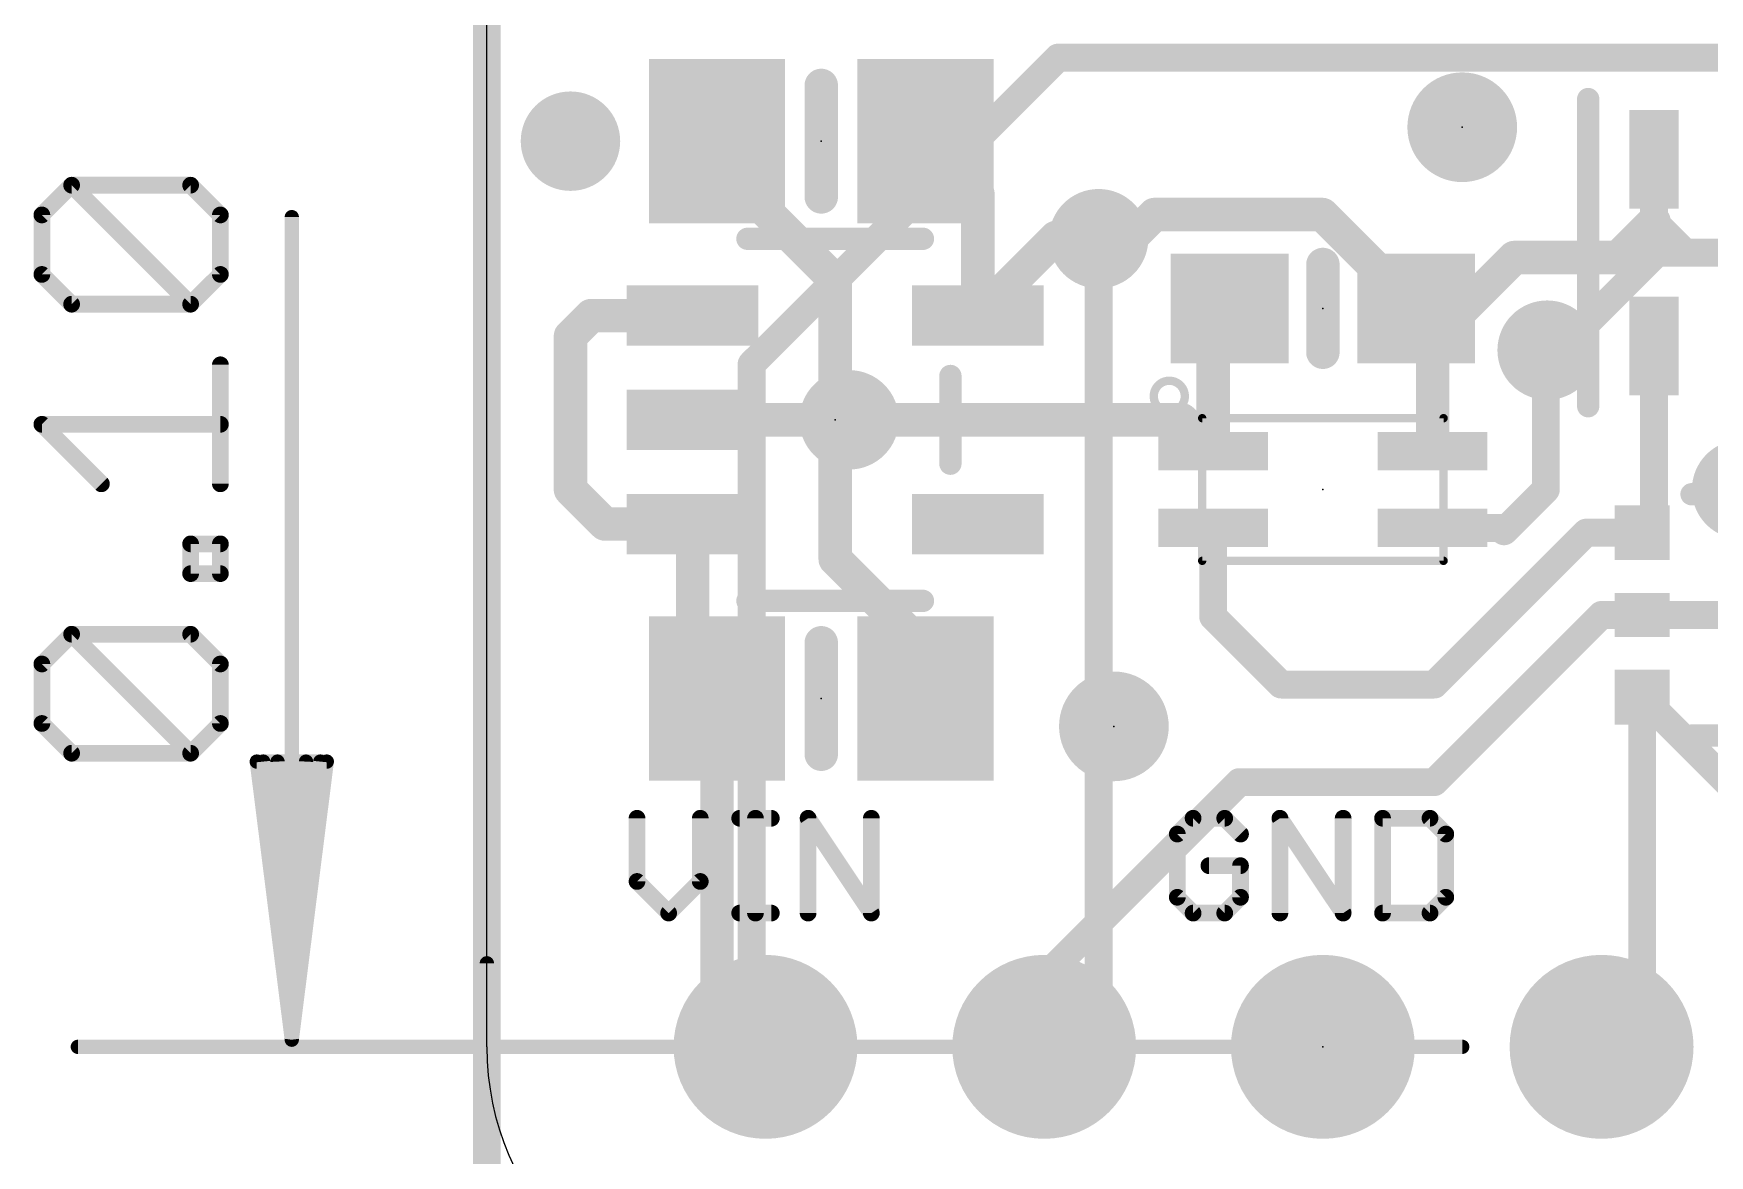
# Model space of a CAD drawing. Extents: x -5.7 to 21.7, y -5.3 to 25.5.
# Drawn here: x -4.13 to 11.14, y 1.55 to 11.78 of the extents above; entities that cross this region are included whole.
import ezdxf

# ---------------------------------------------------------------- set-up
doc = ezdxf.new("R2010")
doc.units = 0
for name, color, linetype in [('1', 12, 'CONTINUOUS'), ('16', 5, 'CONTINUOUS'), ('17', 110, 'CONTINUOUS'), ('18', 110, 'CONTINUOUS'), ('20', 53, 'CONTINUOUS'), ('21', 40, 'CONTINUOUS'), ('23', 40, 'CONTINUOUS'), ('47', 253, 'CONTINUOUS')]:
    doc.layers.add(name, color=color, linetype=linetype)

# ---------------------------------------------------------------- blocks, each defined once
blk = doc.blocks.new('RECT')
blk.add_solid([(-0.5, -0.5), (0.5, -0.5), (-0.5, 0.5), (0.5, 0.5)])
blk = doc.blocks.new('PIE')
at = {"const_width": 0.5}
blk.add_lwpolyline([(0, -0.25, 1), (0, 0.25, 1), (0, -0.25)], format="xyb", dxfattribs=at)
blk = doc.blocks.new('ROUNDP')
at = {"const_width": 0.5}
blk.add_lwpolyline([(0, -0.25, 1), (0, 0.25, 1), (0, -0.25)], format="xyb", dxfattribs=at)
blk = doc.blocks.new('ROUNDV')
at = {"const_width": 0.5}
blk.add_lwpolyline([(0, -0.25, 1), (0, 0.25, 1), (0, -0.25)], format="xyb", dxfattribs=at)

msp = doc.modelspace()

# ---------------------------------------------------------------- linework, layer by layer
at = {"layer": '1'}
for points, const_width in [([(0, 0), (0, 16.51)], 0.254), ([(2.098, 10.602), (2.098, 10.795)], 0.3048), ([(4.4751, 10.3179), (3.998, 10.795)], 0.3048), ([(3.175, 9.525), (2.098, 10.602)], 0.3048), ([(10.638, 10.063), (10.638, 10.629)], 0.254), ([(4.4751, 9.205), (4.4751, 10.3179)], 0.3048), ([(5.8646, 9.906), (6.0852, 10.1266)], 0.3048), ([(6.0852, 10.1266), (7.6144, 10.1266)], 0.3048), ([(7.6144, 10.1266), (8.47, 9.271)], 0.3048), ([(10.3096, 9.7346), (10.638, 10.063)], 0.3048), ([(10.922, 9.779), (10.638, 10.063)], 0.254), ([(4.4751, 9.205), (5.188, 9.9179)], 0.3048), ([(5.188, 9.9179), (5.588, 9.9179)], 0.3048), ([(5.5761, 9.906), (5.8646, 9.906)], 0.3048), ([(5.588, 9.9179), (5.5761, 9.906)], 0.254), ([(8.9011, 9.271), (9.3647, 9.7346)], 0.3048), ([(9.3647, 9.7346), (10.3096, 9.7346)], 0.3048), ([(11.938, 9.779), (10.922, 9.779)], 0.254), ([(3.175, 8.763), (3.175, 9.525)], 0.3048), ([(0.762, 9.017), (0.95, 9.205)], 0.3048), ([(0.95, 9.205), (0.95, 9.205)], 0.3048), ([(0.95, 9.205), (1.8749, 9.205)], 0.3048), ([(6.62, 9.121), (6.77, 9.271)], 0.3048), ([(8.62, 9.121), (8.47, 9.271)], 0.3048), ([(8.47, 9.271), (8.9011, 9.271)], 0.3048), ([(0.762, 7.62), (0.762, 9.017)], 0.3048), ([(6.62, 7.97), (6.62, 9.121)], 0.3048), ([(8.62, 7.97), (8.62, 9.121)], 0.3048), ([(9.6639, 8.89), (9.652, 8.8781)], 0.254), ([(10.638, 8.929), (10.638, 7.335)], 0.254), ([(3.175, 8.255), (3.175, 8.763)], 0.3048), ([(9.652, 8.8781), (9.652, 7.62)], 0.254), ([(1.8749, 8.255), (3.175, 8.255)], 0.3048), ([(3.175, 6.985), (3.175, 8.255)], 0.3048), ([(6.335, 8.255), (3.175, 8.255)], 0.3048), ([(6.62, 7.97), (6.335, 8.255)], 0.3048), ([(1.077, 7.305), (0.762, 7.62)], 0.3048), ([(9.652, 7.62), (9.271, 7.239)], 0.254), ([(1.8749, 7.305), (1.077, 7.305)], 0.3048), ([(1.8749, 5.9381), (1.8749, 7.305)], 0.3048), ([(6.62, 7.27), (6.62, 6.461)], 0.254), ([(9.24, 7.27), (8.62, 7.27)], 0.254), ([(8.636, 5.842), (10.021, 7.227)], 0.254), ([(9.271, 7.239), (9.24, 7.27)], 0.254), ([(10.021, 7.227), (10.53, 7.227)], 0.254), ([(10.638, 7.335), (10.53, 7.227)], 0.254), ([(3.998, 6.162), (3.175, 6.985)], 0.3048), ([(6.62, 6.461), (7.239, 5.842)], 0.254), ([(10.16, 6.477), (8.636, 4.953)], 0.254), ([(10.53, 6.477), (10.16, 6.477)], 0.254), ([(10.53, 6.477), (12.33, 6.477)], 0.254), ([(3.998, 5.715), (3.998, 6.162)], 0.3048), ([(2.098, 5.715), (1.8749, 5.9381)], 0.3048), ([(7.239, 5.842), (8.636, 5.842)], 0.254), ([(2.098, 2.982), (2.098, 5.715)], 0.3048), ([(10.53, 5.727), (11.431, 4.826)], 0.254), ([(10.53, 2.91), (10.53, 5.727)], 0.254), ([(6.858, 4.953), (5.08, 3.175)], 0.254), ([(8.636, 4.953), (6.858, 4.953)], 0.254), ([(5.08, 3.175), (5.08, 2.54)], 0.254), ([(2.54, 2.54), (2.098, 2.982)], 0.3048), ([(10.16, 2.54), (10.53, 2.91)], 0.254)]:
    msp.add_lwpolyline(points, dxfattribs=dict(at, const_width=const_width))
for points, const_width in [([(2.1742, 10.795, 1), (2.0218, 10.795)], 0.1524), ([(4.0519, 10.8489, 1), (3.9441, 10.7411)], 0.1524), ([(2.1519, 10.6559, 1), (2.0441, 10.5481)], 0.1524), ([(10.7015, 10.629, 1), (10.5745, 10.629)], 0.127), ([(2.0218, 10.602, 1), (2.1742, 10.602)], 0.1524), ([(4.5513, 10.3179, 1), (4.3989, 10.3179)], 0.1524), ([(4.4212, 10.264, 1), (4.529, 10.3718)], 0.1524), ([(6.0852, 10.2028, 1), (6.0852, 10.0504)], 0.1524), ([(6.1391, 10.0727, 1), (6.0313, 10.1805)], 0.1524), ([(7.6683, 10.1805, 1), (7.5605, 10.0727)], 0.1524), ([(7.6144, 10.0504, 1), (7.6144, 10.2028)], 0.1524), ([(10.6919, 10.0091, 1), (10.5841, 10.1169)], 0.1524), ([(10.6829, 10.1079, 1), (10.5931, 10.0181)], 0.127), ([(10.5745, 10.063, 1), (10.7015, 10.063)], 0.127), ([(5.188, 9.9941, 1), (5.188, 9.8417)], 0.1524), ([(5.2419, 9.864, 1), (5.1341, 9.9718)], 0.1524), ([(5.5761, 9.9822, 1), (5.5761, 9.8298)], 0.1524), ([(5.5312, 9.9509, 1), (5.621, 9.8611)], 0.127), ([(5.6329, 9.873, 1), (5.5431, 9.9628)], 0.127), ([(5.588, 9.8417, 1), (5.588, 9.9941)], 0.1524), ([(5.8107, 9.9599, 1), (5.9185, 9.8521)], 0.1524), ([(5.8646, 9.8298, 1), (5.8646, 9.9822)], 0.1524), ([(9.3647, 9.8108, 1), (9.3647, 9.6584)], 0.1524), ([(9.4186, 9.6807, 1), (9.3108, 9.7885)], 0.1524), ([(10.2557, 9.7885, 1), (10.3635, 9.6807)], 0.1524), ([(10.3096, 9.6584, 1), (10.3096, 9.8108)], 0.1524), ([(10.922, 9.8425, 1), (10.922, 9.7155)], 0.127), ([(10.8771, 9.7341, 1), (10.9669, 9.8239)], 0.127), ([(3.2512, 9.525, 1), (3.0988, 9.525)], 0.1524), ([(3.1211, 9.4711, 1), (3.2289, 9.5789)], 0.1524), ([(0.95, 9.2812, 1), (0.95, 9.1288)], 0.1524), ([(0.8961, 9.2589, 1), (1.0039, 9.1511)], 0.1524), ([(1.0039, 9.1511, 1), (0.8961, 9.2589)], 0.1524), ([(1.0039, 9.1511, 1), (0.8961, 9.2589)], 0.1524), ([(1.8749, 9.1288, 1), (1.8749, 9.2812)], 0.1524), ([(4.4212, 9.2589, 1), (4.529, 9.1511)], 0.1524), ([(6.8239, 9.2171, 1), (6.7161, 9.3249)], 0.1524), ([(8.5239, 9.3249, 1), (8.4161, 9.2171)], 0.1524), ([(8.47, 9.3472, 1), (8.47, 9.1948)], 0.1524), ([(8.4161, 9.2171, 1), (8.5239, 9.3249)], 0.1524), ([(8.8472, 9.3249, 1), (8.955, 9.2171)], 0.1524), ([(8.9011, 9.1948, 1), (8.9011, 9.3472)], 0.1524), ([(0.8382, 9.017, 1), (0.6858, 9.017)], 0.1524), ([(4.3989, 9.205, 1), (4.5513, 9.205)], 0.1524), ([(6.6962, 9.121, 1), (6.5438, 9.121)], 0.1524), ([(6.5661, 9.1749, 1), (6.6739, 9.0671)], 0.1524), ([(8.6962, 9.121, 1), (8.5438, 9.121)], 0.1524), ([(8.5661, 9.0671, 1), (8.6739, 9.1749)], 0.1524), ([(0.7081, 9.0709, 1), (0.8159, 8.9631)], 0.1524), ([(9.7088, 8.8451, 1), (9.619, 8.9349)], 0.127), ([(10.7015, 8.929, 1), (10.5745, 8.929)], 0.127), ([(3.2512, 8.763, 1), (3.0988, 8.763)], 0.1524), ([(9.7155, 8.8781, 1), (9.5885, 8.8781)], 0.127), ([(9.6071, 8.923, 1), (9.6969, 8.8332)], 0.127), ([(3.0988, 8.763, 1), (3.2512, 8.763)], 0.1524), ([(1.8749, 8.3312, 1), (1.8749, 8.1788)], 0.1524), ([(3.2512, 8.255, 1), (3.0988, 8.255)], 0.1524), ([(3.175, 8.3312, 1), (3.175, 8.1788)], 0.1524), ([(3.175, 8.1788, 1), (3.175, 8.3312)], 0.1524), ([(6.3889, 8.3089, 1), (6.2811, 8.2011)], 0.1524), ([(6.335, 8.1788, 1), (6.335, 8.3312)], 0.1524), ([(3.0988, 8.255, 1), (3.2512, 8.255)], 0.1524), ([(6.5661, 7.9161, 1), (6.6739, 8.0239)], 0.1524), ([(6.5438, 7.97, 1), (6.6962, 7.97)], 0.1524), ([(8.5438, 7.97, 1), (8.6962, 7.97)], 0.1524), ([(0.8159, 7.6739, 1), (0.7081, 7.5661)], 0.1524), ([(0.6858, 7.62, 1), (0.8382, 7.62)], 0.1524), ([(9.5885, 7.62, 1), (9.7155, 7.62)], 0.127), ([(9.6969, 7.5751, 1), (9.6071, 7.6649)], 0.127), ([(1.077, 7.3812, 1), (1.077, 7.2288)], 0.1524), ([(1.0231, 7.2511, 1), (1.1309, 7.3589)], 0.1524), ([(1.9511, 7.305, 1), (1.7987, 7.305)], 0.1524), ([(1.8749, 7.2288, 1), (1.8749, 7.3812)], 0.1524), ([(6.6835, 7.27, 1), (6.5565, 7.27)], 0.127), ([(8.62, 7.3335, 1), (8.62, 7.2065)], 0.127), ([(9.2849, 7.3149, 1), (9.1951, 7.2251)], 0.127), ([(9.2261, 7.2839, 1), (9.3159, 7.1941)], 0.127), ([(9.2261, 7.1941, 1), (9.3159, 7.2839)], 0.127), ([(9.24, 7.2065, 1), (9.24, 7.3335)], 0.127), ([(10.021, 7.2905, 1), (10.021, 7.1635)], 0.127), ([(10.0659, 7.1821, 1), (9.9761, 7.2719)], 0.127), ([(10.4851, 7.2719, 1), (10.5749, 7.1821)], 0.127), ([(10.53, 7.1635, 1), (10.53, 7.2905)], 0.127), ([(10.5745, 7.335, 1), (10.7015, 7.335)], 0.127), ([(10.6829, 7.2901, 1), (10.5931, 7.3799)], 0.127), ([(3.2289, 7.0389, 1), (3.1211, 6.9311)], 0.1524), ([(3.0988, 6.985, 1), (3.2512, 6.985)], 0.1524), ([(6.6649, 6.5059, 1), (6.5751, 6.4161)], 0.127), ([(10.16, 6.5405, 1), (10.16, 6.4135)], 0.127), ([(10.2049, 6.4321, 1), (10.1151, 6.5219)], 0.127), ([(10.53, 6.5405, 1), (10.53, 6.4135)], 0.127), ([(10.53, 6.4135, 1), (10.53, 6.5405)], 0.127), ([(6.5565, 6.461, 1), (6.6835, 6.461)], 0.127), ([(4.0742, 6.162, 1), (3.9218, 6.162)], 0.1524), ([(3.9441, 6.1081, 1), (4.0519, 6.2159)], 0.1524), ([(1.9288, 5.992, 1), (1.821, 5.8842)], 0.1524), ([(1.7987, 5.9381, 1), (1.9511, 5.9381)], 0.1524), ([(7.239, 5.9055, 1), (7.239, 5.7785)], 0.127), ([(8.636, 5.7785, 1), (8.636, 5.9055)], 0.127), ([(2.1742, 5.715, 1), (2.0218, 5.715)], 0.1524), ([(2.0441, 5.6611, 1), (2.1519, 5.7689)], 0.1524), ([(7.1941, 5.7971, 1), (7.2839, 5.8869)], 0.127), ([(8.5911, 5.8869, 1), (8.6809, 5.7971)], 0.127), ([(10.5749, 5.7719, 1), (10.4851, 5.6821)], 0.127), ([(10.5935, 5.727, 1), (10.4665, 5.727)], 0.127), ([(3.9218, 5.715, 1), (4.0742, 5.715)], 0.1524), ([(6.858, 5.0165, 1), (6.858, 4.8895)], 0.127), ([(6.9029, 4.9081, 1), (6.8131, 4.9979)], 0.127), ([(8.5911, 4.9979, 1), (8.6809, 4.9081)], 0.127), ([(8.636, 4.8895, 1), (8.636, 5.0165)], 0.127), ([(5.1435, 3.175, 1), (5.0165, 3.175)], 0.127), ([(5.0351, 3.2199, 1), (5.1249, 3.1301)], 0.127), ([(2.1519, 3.0359, 1), (2.0441, 2.9281)], 0.1524), ([(2.0218, 2.982, 1), (2.1742, 2.982)], 0.1524), ([(10.4665, 2.91, 1), (10.5935, 2.91)], 0.127), ([(10.5749, 2.8651, 1), (10.4851, 2.9549)], 0.127), ([(2.4861, 2.4861, 1), (2.5939, 2.5939)], 0.1524), ([(5.0165, 2.54, 1), (5.1435, 2.54)], 0.127), ([(10.1151, 2.5849, 1), (10.2049, 2.4951)], 0.127)]:
    msp.add_lwpolyline(points, format="xyb", dxfattribs=dict(at, const_width=const_width))
at = {"layer": '16', "const_width": 0.254}
for points in [[(0, 0), (0, 16.51)], [(5.207, 11.557), (2.413, 8.763)], [(5.207, 11.557), (14.224, 11.557)], [(5.5761, 9.906), (5.5761, 3.0361)], [(10.668, 9.779), (9.779, 8.89)], [(14.224, 9.779), (10.668, 9.779)], [(9.779, 8.89), (9.6639, 8.89)], [(2.413, 8.763), (2.413, 2.667)], [(5.5761, 3.0361), (5.08, 2.54)], [(2.413, 2.667), (2.54, 2.54)], [(2.413, 2.667), (2.54, 2.54)]]:
    msp.add_lwpolyline(points, dxfattribs=at)
at = {"layer": '16', "const_width": 0.127}
for points in [[(5.207, 11.6205, 1), (5.207, 11.4935)], [(5.2519, 11.5121, 1), (5.1621, 11.6019)], [(5.6396, 9.906, 1), (5.5126, 9.906)], [(10.668, 9.8425, 1), (10.668, 9.7155)], [(10.7129, 9.7341, 1), (10.6231, 9.8239)], [(9.6639, 8.9535, 1), (9.6639, 8.8265)], [(9.779, 8.8265, 1), (9.779, 8.9535)], [(2.4765, 8.763, 1), (2.3495, 8.763)], [(2.3681, 8.8079, 1), (2.4579, 8.7181)], [(9.7341, 8.9349, 1), (9.8239, 8.8451)], [(5.5126, 3.0361, 1), (5.6396, 3.0361)], [(5.621, 2.9912, 1), (5.5312, 3.081)], [(2.4579, 2.7119, 1), (2.3681, 2.6221)], [(2.4579, 2.7119, 1), (2.3681, 2.6221)], [(2.3495, 2.667, 1), (2.4765, 2.667)], [(2.4951, 2.4951, 1), (2.5849, 2.5849)], [(2.4951, 2.4951, 1), (2.5849, 2.5849)], [(5.0351, 2.5849, 1), (5.1249, 2.4951)]]:
    msp.add_lwpolyline(points, format="xyb", dxfattribs=at)
at = {"layer": '20'}
msp.add_line((0, 2.54), (0, 13.97), dxfattribs=at)
msp.add_arc((2.54, 2.54), 2.54, 180, 270, dxfattribs=at)
at = {"layer": '21'}
for points, const_width in [([(3.048, 10.287), (3.048, 11.303)], 0.3048), ([(10.038, 8.379), (10.038, 11.179)], 0.2032), ([(3.975, 9.905), (2.375, 9.905)], 0.2032), ([(7.62, 8.871), (7.62, 9.671)], 0.3048), ([(4.225, 8.655), (4.225, 7.855)], 0.2032), ([(6.52, 8.27), (6.52, 6.97)], 0.0762), ([(8.72, 8.27), (6.52, 8.27)], 0.0762), ([(8.72, 6.97), (8.72, 8.27)], 0.0762), ([(10.98, 7.577), (11.88, 7.577)], 0.2032), ([(6.52, 6.97), (8.72, 6.97)], 0.0762), ([(3.975, 6.605), (2.375, 6.605)], 0.2032), ([(3.048, 6.223), (3.048, 5.207)], 0.3048), ([(10.98, 5.377), (11.88, 5.377)], 0.2032), ([(1.3688, 4.6235), (1.3688, 4.0473)], 0.1524), ([(1.9451, 4.0473), (1.9451, 4.6235)], 0.1524), ([(2.3044, 4.6235), (2.5925, 4.6235)], 0.1524), ([(2.4484, 3.7592), (2.4484, 4.6235)], 0.1524), ([(2.928, 3.7592), (2.928, 4.6235)], 0.1524), ([(2.928, 4.6235), (3.5043, 3.7592)], 0.1524), ([(3.5043, 3.7592), (3.5043, 4.6235)], 0.1524), ([(6.437, 4.6235), (6.2929, 4.4795)], 0.1524), ([(6.7251, 4.6235), (6.437, 4.6235)], 0.1524), ([(6.8691, 4.4795), (6.7251, 4.6235)], 0.1524), ([(7.2284, 3.7592), (7.2284, 4.6235)], 0.1524), ([(7.2284, 4.6235), (7.8047, 3.7592)], 0.1524), ([(7.8047, 3.7592), (7.8047, 4.6235)], 0.1524), ([(8.164, 4.6235), (8.164, 3.7592)], 0.1524), ([(8.5961, 4.6235), (8.164, 4.6235)], 0.1524), ([(8.7402, 4.4795), (8.5961, 4.6235)], 0.1524), ([(6.2929, 4.4795), (6.2929, 3.9033)], 0.1524), ([(8.7402, 3.9033), (8.7402, 4.4795)], 0.1524), ([(6.8691, 4.1914), (6.581, 4.1914)], 0.1524), ([(6.8691, 3.9033), (6.8691, 4.1914)], 0.1524), ([(1.3688, 4.0473), (1.657, 3.7592)], 0.1524), ([(1.657, 3.7592), (1.9451, 4.0473)], 0.1524), ([(6.2929, 3.9033), (6.437, 3.7592)], 0.1524), ([(6.7251, 3.7592), (6.8691, 3.9033)], 0.1524), ([(8.5961, 3.7592), (8.7402, 3.9033)], 0.1524), ([(2.3044, 3.7592), (2.5925, 3.7592)], 0.1524), ([(6.437, 3.7592), (6.7251, 3.7592)], 0.1524), ([(8.164, 3.7592), (8.5961, 3.7592)], 0.1524)]:
    msp.add_lwpolyline(points, dxfattribs=dict(at, const_width=const_width))
for points, const_width in [([(3.1242, 11.303, 1), (2.9718, 11.303)], 0.1524), ([(10.0888, 11.179, 1), (9.9872, 11.179)], 0.1016), ([(2.9718, 10.287, 1), (3.1242, 10.287)], 0.1524), ([(2.375, 9.9558, 1), (2.375, 9.8542)], 0.1016), ([(3.975, 9.8542, 1), (3.975, 9.9558)], 0.1016), ([(7.6962, 9.671, 1), (7.5438, 9.671)], 0.1524), ([(7.5438, 8.871, 1), (7.6962, 8.871)], 0.1524), ([(4.2758, 8.655, 1), (4.1742, 8.655)], 0.1016), ([(6.22, 8.3286, 1), (6.22, 8.6114, 1), (6.22, 8.3286)], 0.0762), ([(9.9872, 8.379, 1), (10.0888, 8.379)], 0.1016), ([(6.52, 8.289, 1), (6.52, 8.2509)], 0.0381), ([(6.5391, 8.27, 1), (6.501, 8.27)], 0.0381), ([(8.7391, 8.27, 1), (8.701, 8.27)], 0.0381), ([(8.72, 8.2509, 1), (8.72, 8.289)], 0.0381), ([(4.1742, 7.855, 1), (4.2758, 7.855)], 0.1016), ([(10.98, 7.6278, 1), (10.98, 7.5262)], 0.1016), ([(6.52, 6.9891, 1), (6.52, 6.951)], 0.0381), ([(6.501, 6.97, 1), (6.5391, 6.97)], 0.0381), ([(8.701, 6.97, 1), (8.7391, 6.97)], 0.0381), ([(8.72, 6.951, 1), (8.72, 6.9891)], 0.0381), ([(2.375, 6.6558, 1), (2.375, 6.5542)], 0.1016), ([(3.975, 6.5542, 1), (3.975, 6.6558)], 0.1016), ([(3.1242, 6.223, 1), (2.9718, 6.223)], 0.1524), ([(10.98, 5.4278, 1), (10.98, 5.3262)], 0.1016), ([(2.9718, 5.207, 1), (3.1242, 5.207)], 0.1524), ([(1.4069, 4.6235, 1), (1.3307, 4.6235)], 0.0762), ([(1.9832, 4.6235, 1), (1.907, 4.6235)], 0.0762), ([(2.3044, 4.6616, 1), (2.3044, 4.5854)], 0.0762), ([(2.4865, 4.6235, 1), (2.4103, 4.6235)], 0.0762), ([(2.5925, 4.5854, 1), (2.5925, 4.6616)], 0.0762), ([(2.9597, 4.6447, 1), (2.8963, 4.6024)], 0.0762), ([(2.9661, 4.6235, 1), (2.8899, 4.6235)], 0.0762), ([(3.5424, 4.6235, 1), (3.4662, 4.6235)], 0.0762), ([(6.437, 4.6616, 1), (6.437, 4.5854)], 0.0762), ([(6.4639, 4.5966, 1), (6.41, 4.6505)], 0.0762), ([(6.752, 4.6505, 1), (6.6981, 4.5966)], 0.0762), ([(6.7251, 4.5854, 1), (6.7251, 4.6616)], 0.0762), ([(7.2601, 4.6447, 1), (7.1967, 4.6024)], 0.0762), ([(7.2665, 4.6235, 1), (7.1903, 4.6235)], 0.0762), ([(7.8428, 4.6235, 1), (7.7666, 4.6235)], 0.0762), ([(8.2021, 4.6235, 1), (8.1259, 4.6235)], 0.0762), ([(8.164, 4.6616, 1), (8.164, 4.5854)], 0.0762), ([(8.6231, 4.6505, 1), (8.5692, 4.5966)], 0.0762), ([(8.5961, 4.5854, 1), (8.5961, 4.6616)], 0.0762), ([(6.331, 4.4795, 1), (6.2548, 4.4795)], 0.0762), ([(6.266, 4.5064, 1), (6.3199, 4.4525)], 0.0762), ([(6.8422, 4.4525, 1), (6.8961, 4.5064)], 0.0762), ([(8.7783, 4.4795, 1), (8.7021, 4.4795)], 0.0762), ([(8.7132, 4.4525, 1), (8.7671, 4.5064)], 0.0762), ([(6.581, 4.2295, 1), (6.581, 4.1533)], 0.0762), ([(6.9072, 4.1914, 1), (6.831, 4.1914)], 0.0762), ([(6.8691, 4.1533, 1), (6.8691, 4.2295)], 0.0762), ([(1.3958, 4.0743, 1), (1.3419, 4.0204)], 0.0762), ([(1.3307, 4.0473, 1), (1.4069, 4.0473)], 0.0762), ([(1.907, 4.0473, 1), (1.9832, 4.0473)], 0.0762), ([(1.972, 4.0204, 1), (1.9181, 4.0743)], 0.0762), ([(6.3199, 3.9302, 1), (6.266, 3.8763)], 0.0762), ([(6.8961, 3.8763, 1), (6.8422, 3.9302)], 0.0762), ([(8.7671, 3.8763, 1), (8.7132, 3.9302)], 0.0762), ([(1.63, 3.7861, 1), (1.6839, 3.7323)], 0.0762), ([(1.63, 3.7323, 1), (1.6839, 3.7861)], 0.0762), ([(2.3044, 3.7973, 1), (2.3044, 3.7211)], 0.0762), ([(2.5925, 3.7211, 1), (2.5925, 3.7973)], 0.0762), ([(6.2548, 3.9033, 1), (6.331, 3.9033)], 0.0762), ([(6.437, 3.7973, 1), (6.437, 3.7211)], 0.0762), ([(6.41, 3.7323, 1), (6.4639, 3.7861)], 0.0762), ([(6.6981, 3.7861, 1), (6.752, 3.7323)], 0.0762), ([(6.7251, 3.7211, 1), (6.7251, 3.7973)], 0.0762), ([(6.831, 3.9033, 1), (6.9072, 3.9033)], 0.0762), ([(8.164, 3.7973, 1), (8.164, 3.7211)], 0.0762), ([(8.5692, 3.7861, 1), (8.6231, 3.7323)], 0.0762), ([(8.5961, 3.7211, 1), (8.5961, 3.7973)], 0.0762), ([(8.7021, 3.9033, 1), (8.7783, 3.9033)], 0.0762), ([(2.4103, 3.7592, 1), (2.4865, 3.7592)], 0.0762), ([(2.8899, 3.7592, 1), (2.9661, 3.7592)], 0.0762), ([(3.4662, 3.7592, 1), (3.5424, 3.7592)], 0.0762), ([(3.4726, 3.7381, 1), (3.536, 3.7803)], 0.0762), ([(7.1903, 3.7592, 1), (7.2665, 3.7592)], 0.0762), ([(7.7666, 3.7592, 1), (7.8428, 3.7592)], 0.0762), ([(7.773, 3.7381, 1), (7.8364, 3.7803)], 0.0762), ([(8.1259, 3.7592, 1), (8.2021, 3.7592)], 0.0762)]:
    msp.add_lwpolyline(points, format="xyb", dxfattribs=dict(at, const_width=const_width))
at = {"layer": '23'}
for p in [(8.89, 10.922), (3.048, 10.795), (7.62, 9.271), (3.175, 8.255), (7.62, 7.62), (3.048, 5.715), (5.715, 5.461), (7.62, 2.54)]:
    msp.add_point(p, dxfattribs=at)
at = {"layer": '47'}
for points, const_width in [([(-4.0557, 10.1226), (-3.7845, 10.3938)], 0.1524), ([(-3.7845, 10.3938), (-2.6999, 10.3938)], 0.1524), ([(-2.6999, 9.3091), (-3.7845, 10.3938)], 0.1524), ([(-2.6999, 10.3938), (-2.4287, 10.1226)], 0.1524), ([(-4.0557, 9.5803), (-4.0557, 10.1226)], 0.1524), ([(-2.4287, 10.1226), (-2.4287, 9.5803)], 0.1524), ([(-1.778, 2.605), (-1.778, 10.1028)], 0.13), ([(-3.7845, 9.3091), (-4.0557, 9.5803)], 0.1524), ([(-2.4287, 9.5803), (-2.6999, 9.3091)], 0.1524), ([(-2.6999, 9.3091), (-3.7845, 9.3091)], 0.1524), ([(-2.4287, 7.6719), (-2.4287, 8.7566)], 0.1524), ([(-3.5134, 7.6719), (-4.0557, 8.2143)], 0.1524), ([(-4.0557, 8.2143), (-2.4287, 8.2143)], 0.1524), ([(-2.6999, 6.8534), (-2.6999, 7.1245)], 0.1524), ([(-2.6999, 7.1245), (-2.4287, 7.1245)], 0.1524), ([(-2.4287, 7.1245), (-2.4287, 6.8534)], 0.1524), ([(-2.4287, 6.8534), (-2.6999, 6.8534)], 0.1524), ([(-4.0557, 6.0297), (-3.7845, 6.3009)], 0.1524), ([(-3.7845, 6.3009), (-2.6999, 6.3009)], 0.1524), ([(-2.6999, 5.2162), (-3.7845, 6.3009)], 0.1524), ([(-2.6999, 6.3009), (-2.4287, 6.0297)], 0.1524), ([(-4.0557, 5.4874), (-4.0557, 6.0297)], 0.1524), ([(-2.4287, 6.0297), (-2.4287, 5.4874)], 0.1524), ([(-3.7845, 5.2162), (-4.0557, 5.4874)], 0.1524), ([(-2.4287, 5.4874), (-2.6999, 5.2162)], 0.1524), ([(-2.6999, 5.2162), (-3.7845, 5.2162)], 0.1524), ([(-1.778, 2.605), (-2.0972, 5.14)], 0.13), ([(-2.0972, 5.14), (-1.4588, 5.14)], 0.13), ([(-1.778, 2.605), (-2.038, 5.14)], 0.13), ([(-1.778, 2.605), (-1.908, 5.14)], 0.13), ([(-1.4588, 5.14), (-1.778, 2.605)], 0.13), ([(-1.648, 5.14), (-1.778, 2.605)], 0.13), ([(-1.518, 5.14), (-1.778, 2.605)], 0.13), ([(0, 3.302), (0, -5.125)], 0.13), ([(8.89, 2.54), (-3.728, 2.54)], 0.13)]:
    msp.add_lwpolyline(points, dxfattribs=dict(at, const_width=const_width))
for points, const_width in [([(-3.7576, 10.4207, 1), (-3.8115, 10.3668)], 0.0762), ([(-3.7845, 10.4319, 1), (-3.7845, 10.3557)], 0.0762), ([(-3.7576, 10.3668, 1), (-3.8115, 10.4207)], 0.0762), ([(-2.6729, 10.4207, 1), (-2.7268, 10.3668)], 0.0762), ([(-2.6999, 10.3557, 1), (-2.6999, 10.4319)], 0.0762), ([(-4.0176, 10.1226, 1), (-4.0938, 10.1226)], 0.0762), ([(-4.0826, 10.1495, 1), (-4.0287, 10.0956)], 0.0762), ([(-2.3906, 10.1226, 1), (-2.4668, 10.1226)], 0.0762), ([(-2.4556, 10.0956, 1), (-2.4018, 10.1495)], 0.0762), ([(-1.7455, 10.1028, 1), (-1.8105, 10.1028)], 0.065), ([(-4.0287, 9.6072, 1), (-4.0826, 9.5533)], 0.0762), ([(-2.4018, 9.5533, 1), (-2.4556, 9.6072)], 0.0762), ([(-4.0938, 9.5803, 1), (-4.0176, 9.5803)], 0.0762), ([(-2.4668, 9.5803, 1), (-2.3906, 9.5803)], 0.0762), ([(-3.7845, 9.3472, 1), (-3.7845, 9.271)], 0.0762), ([(-3.8115, 9.2821, 1), (-3.7576, 9.336)], 0.0762), ([(-2.7268, 9.336, 1), (-2.6729, 9.2821)], 0.0762), ([(-2.7268, 9.2821, 1), (-2.6729, 9.336)], 0.0762), ([(-2.6999, 9.271, 1), (-2.6999, 9.3472)], 0.0762), ([(-2.3906, 8.7566, 1), (-2.4668, 8.7566)], 0.0762), ([(-4.0287, 8.2412, 1), (-4.0826, 8.1873)], 0.0762), ([(-4.0557, 8.2524, 1), (-4.0557, 8.1762)], 0.0762), ([(-2.4287, 8.1762, 1), (-2.4287, 8.2524)], 0.0762), ([(-3.5403, 7.645, 1), (-3.4864, 7.6989)], 0.0762), ([(-2.4668, 7.6719, 1), (-2.3906, 7.6719)], 0.0762), ([(-2.6618, 7.1245, 1), (-2.738, 7.1245)], 0.0762), ([(-2.6999, 7.1626, 1), (-2.6999, 7.0864)], 0.0762), ([(-2.3906, 7.1245, 1), (-2.4668, 7.1245)], 0.0762), ([(-2.4287, 7.0864, 1), (-2.4287, 7.1626)], 0.0762), ([(-2.6999, 6.8915, 1), (-2.6999, 6.8153)], 0.0762), ([(-2.738, 6.8534, 1), (-2.6618, 6.8534)], 0.0762), ([(-2.4668, 6.8534, 1), (-2.3906, 6.8534)], 0.0762), ([(-2.4287, 6.8153, 1), (-2.4287, 6.8915)], 0.0762), ([(-3.7576, 6.3278, 1), (-3.8115, 6.2739)], 0.0762), ([(-3.7845, 6.339, 1), (-3.7845, 6.2628)], 0.0762), ([(-3.7576, 6.2739, 1), (-3.8115, 6.3278)], 0.0762), ([(-2.6729, 6.3278, 1), (-2.7268, 6.2739)], 0.0762), ([(-2.6999, 6.2628, 1), (-2.6999, 6.339)], 0.0762), ([(-4.0176, 6.0297, 1), (-4.0938, 6.0297)], 0.0762), ([(-4.0826, 6.0566, 1), (-4.0287, 6.0028)], 0.0762), ([(-2.3906, 6.0297, 1), (-2.4668, 6.0297)], 0.0762), ([(-2.4556, 6.0028, 1), (-2.4018, 6.0566)], 0.0762), ([(-4.0287, 5.5143, 1), (-4.0826, 5.4604)], 0.0762), ([(-4.0938, 5.4874, 1), (-4.0176, 5.4874)], 0.0762), ([(-2.4668, 5.4874, 1), (-2.3906, 5.4874)], 0.0762), ([(-2.4018, 5.4604, 1), (-2.4556, 5.5143)], 0.0762), ([(-3.7845, 5.2543, 1), (-3.7845, 5.1781)], 0.0762), ([(-3.8115, 5.1893, 1), (-3.7576, 5.2431)], 0.0762), ([(-2.7268, 5.2431, 1), (-2.6729, 5.1893)], 0.0762), ([(-2.7268, 5.1893, 1), (-2.6729, 5.2431)], 0.0762), ([(-2.6999, 5.1781, 1), (-2.6999, 5.2543)], 0.0762), ([(-2.065, 5.1441, 1), (-2.1295, 5.1359)], 0.065), ([(-2.0972, 5.1725, 1), (-2.0972, 5.1075)], 0.065), ([(-2.0057, 5.1433, 1), (-2.0703, 5.1367)], 0.065), ([(-1.8755, 5.1417, 1), (-1.9405, 5.1383)], 0.065), ([(-1.6155, 5.1383, 1), (-1.6805, 5.1417)], 0.065), ([(-1.4857, 5.1367, 1), (-1.5503, 5.1433)], 0.065), ([(-1.4265, 5.1359, 1), (-1.491, 5.1441)], 0.065), ([(-1.4588, 5.1075, 1), (-1.4588, 5.1725)], 0.065), ([(0.0325, 3.302, 1), (-0.0325, 3.302)], 0.065), ([(-3.728, 2.5725, 1), (-3.728, 2.5075)], 0.065), ([(-1.8102, 2.6091, 1), (-1.7458, 2.6009)], 0.065), ([(-1.8103, 2.6083, 1), (-1.7457, 2.6017)], 0.065), ([(-1.8105, 2.6033, 1), (-1.7455, 2.6067)], 0.065), ([(-1.8105, 2.6067, 1), (-1.7455, 2.6033)], 0.065), ([(-1.8105, 2.605, 1), (-1.7455, 2.605)], 0.065), ([(-1.8103, 2.6017, 1), (-1.7457, 2.6083)], 0.065), ([(-1.8102, 2.6009, 1), (-1.7458, 2.6091)], 0.065), ([(8.89, 2.5075, 1), (8.89, 2.5725)], 0.065)]:
    msp.add_lwpolyline(points, format="xyb", dxfattribs=dict(at, const_width=const_width))

# ---------------------------------------------------------------- block references
at = {"layer": '1'}
for p, xscale, yscale, rotation in [((2.098, 10.795), 1.24, 1.5, 180), ((3.998, 10.795), 1.24, 1.5, 180), ((10.638, 10.629), 0.45, 0.9, 180), ((1.8749, 9.205), 0.55, 1.2, 270), ((4.4751, 9.205), 0.55, 1.2, 270), ((10.638, 8.929), 0.45, 0.9, 180), ((1.8749, 8.255), 0.55, 1.2, 270), ((1.8749, 7.305), 0.55, 1.2, 270), ((4.4751, 7.305), 0.55, 1.2, 270), ((10.53, 7.227), 0.5, 0.5, 90), ((10.53, 6.477), 0.4, 0.5, 90), ((10.53, 5.727), 0.5, 0.5, 90)]:
    msp.add_blockref('RECT', p, dxfattribs=dict(at, xscale=xscale, yscale=yscale, rotation=rotation))
for p in [(8.89, 10.922), (5.715, 5.461)]:
    msp.add_blockref('PIE', p, dxfattribs=at)
at = {"layer": '1', "xscale": 1.075, "rotation": 180}
for p in [(6.77, 9.271), (8.47, 9.271)]:
    msp.add_blockref('RECT', p, dxfattribs=at)
at = {"layer": '1', "yscale": 0.35}
for p in [(6.62, 7.97), (8.62, 7.97), (6.62, 7.27), (8.62, 7.27)]:
    msp.add_blockref('RECT', p, dxfattribs=at)
at = {"layer": '1', "xscale": 1.24, "yscale": 1.5}
for p in [(2.098, 5.715), (3.998, 5.715)]:
    msp.add_blockref('RECT', p, dxfattribs=at)
at = {"layer": '17', "xscale": 1.6764, "yscale": 1.6764, "rotation": 90}
for p in [(2.54, 2.54), (2.54, 2.54), (5.08, 2.54), (5.08, 2.54), (7.62, 2.54), (7.62, 2.54), (10.16, 2.54), (10.16, 2.54)]:
    msp.add_blockref('ROUNDP', p, dxfattribs=at)
at = {"layer": '18', "xscale": 0.9064, "yscale": 0.9064}
for p in [(0.762, 10.795), (0.762, 10.795), (5.5761, 9.906), (5.5761, 9.906), (9.6639, 8.89), (9.6639, 8.89), (3.302, 8.255), (3.302, 8.255), (11.4364, 7.62), (11.4364, 7.62)]:
    msp.add_blockref('ROUNDV', p, dxfattribs=at)

doc.saveas('drawing.dxf')
